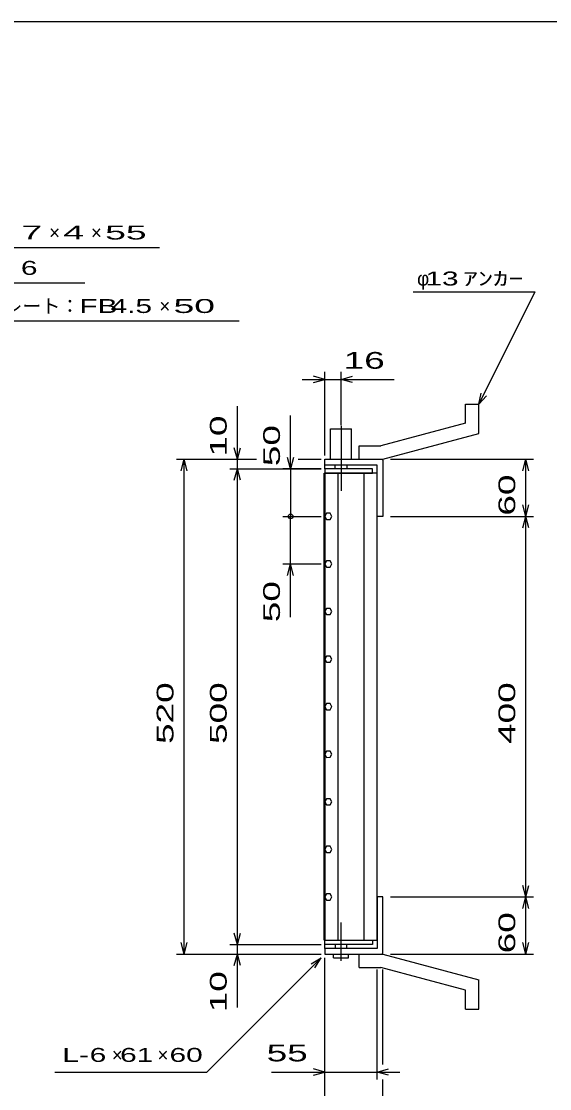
# Model space of a CAD drawing. Units: millimetres, scale not verified. Extents: x -1456 to 1385, y -1026 to 843.
# Drawn here: x -482 to 73, y -279 to 843 of the extents above; entities that cross this region are included whole.
import ezdxf
from ezdxf.enums import TextEntityAlignment as Align

# ---------------------------------------------------------------- set-up
doc = ezdxf.new("R2010")
doc.units = ezdxf.units.MM
doc.header["$LTSCALE"] = 8
doc.linetypes.add('LONG_DASHED_DOTTED', pattern=[15.25, 12, -1.5, 0.25, -1.5])
for name, color, linetype, lineweight in [('0_2', 150, 'Continuous', 25), ('16', 3, 'Continuous', 25), ('19', 6, 'Continuous', 25), ('22', 4, 'Continuous', 25)]:
    doc.layers.add(name, color=color, linetype=linetype, lineweight=lineweight)
doc.styles.add('ベクトル', font='')
doc.styles.get('ベクトル').set_extended_font_data('ベクトル')

msp = doc.modelspace()

# ---------------------------------------------------------------- linework, layer by layer
at = {"layer": '0_2'}
msp.add_line((-1383.2, 842.8), (1384.8, 842.8), dxfattribs=at)
at = {"layer": '16'}
for p, q in [((-113, 372.5), (-163, 372.5)), ((-163, 372.5), (-163, 368)), ((-113, 368), (-113, 372.5)), ((-163.7, -123), (-163.7, 368)), ((-163.7, 368), (-163, 368)), ((-163, 368), (-113, 368)), ((-163, 368), (-163, -123)), ((-108, 368), (-163, 368)), ((-149.5, 368), (-149.5, -123)), ((-121.5, -123), (-121.5, 368)), ((-108, -123), (-108, 368)), ((-161.146, 325.735), (-163, 322.475)), ((-157.396, 325.76), (-161.146, 325.735)), ((-155.5, 322.5), (-157.396, 325.76)), ((-163, 322.475), (-161.104, 319.24)), ((-161.104, 319.24), (-157.354, 319.265)), ((-157.354, 319.265), (-155.5, 322.525)), ((-161.146, 275.735), (-163, 272.475)), ((-163, 272.475), (-161.104, 269.24)), ((-157.396, 275.76), (-161.146, 275.735)), ((-161.104, 269.24), (-157.354, 269.265)), ((-155.5, 272.5), (-157.396, 275.76)), ((-157.354, 269.265), (-155.5, 272.525)), ((-161.146, 225.735), (-163, 222.475)), ((-157.396, 225.76), (-161.146, 225.735)), ((-155.5, 222.5), (-157.396, 225.76)), ((-163, 222.475), (-161.104, 219.24)), ((-161.104, 219.24), (-157.354, 219.265)), ((-157.354, 219.265), (-155.5, 222.525)), ((-161.146, 175.735), (-163, 172.475)), ((-163, 172.475), (-161.104, 169.24)), ((-157.396, 175.76), (-161.146, 175.735)), ((-161.104, 169.24), (-157.354, 169.265)), ((-155.5, 172.5), (-157.396, 175.76)), ((-157.354, 169.265), (-155.5, 172.525)), ((-161.146, 125.735), (-163, 122.475)), ((-157.396, 125.76), (-161.146, 125.735)), ((-155.5, 122.5), (-157.396, 125.76)), ((-163, 122.475), (-161.104, 119.24)), ((-161.104, 119.24), (-157.354, 119.265)), ((-157.354, 119.265), (-155.5, 122.525)), ((-161.146, 75.735), (-163, 72.475)), ((-163, 72.475), (-161.104, 69.24)), ((-157.396, 75.76), (-161.146, 75.735)), ((-161.104, 69.24), (-157.354, 69.265)), ((-155.5, 72.5), (-157.396, 75.76)), ((-157.354, 69.265), (-155.5, 72.525)), ((-161.146, 25.735), (-163, 22.475)), ((-163, 22.475), (-161.104, 19.24)), ((-157.396, 25.76), (-161.146, 25.735)), ((-155.5, 22.5), (-157.396, 25.76)), ((-157.354, 19.265), (-155.5, 22.525)), ((-161.104, 19.24), (-157.354, 19.265)), ((-161.146, -24.265), (-163, -27.525)), ((-163, -27.525), (-161.104, -30.76)), ((-157.396, -24.24), (-161.146, -24.265)), ((-161.104, -30.76), (-157.354, -30.735)), ((-155.5, -27.5), (-157.396, -24.24)), ((-157.354, -30.735), (-155.5, -27.475)), ((-161.146, -74.265), (-163, -77.525)), ((-163, -77.525), (-161.104, -80.76)), ((-157.396, -74.24), (-161.146, -74.265)), ((-155.5, -77.5), (-157.396, -74.24)), ((-157.354, -80.735), (-155.5, -77.475)), ((-161.104, -80.76), (-157.354, -80.735)), ((-163, -123), (-163.7, -123)), ((-163, -123), (-113, -123)), ((-163, -127.5), (-163, -123)), ((-163, -123), (-108, -123)), ((-113, -123), (-113, -127.5)), ((-113, -127.5), (-163, -127.5))]:
    msp.add_line(p, q, dxfattribs=at)
at = {"layer": '19'}
for p, q in [((-15, 440.5), (-1, 440.5)), ((-15, 420.5), (-15, 440.5)), ((-1, 409.5), (-1, 440.5)), ((-15, 420.5), (-104, 396.5)), ((-157, 382.5), (-157, 414.5)), ((-157, 414.5), (-135, 414.5)), ((-135, 382.5), (-135, 414.5)), ((-102, 382.5), (-1, 409.5)), ((-127, 396.5), (-104, 396.5)), ((-127, 382.5), (-127, 396.5)), ((-163, 372.5), (-163, 382.5)), ((-163, 376.5), (-163, 382.5)), ((-163, 382.5), (-103, 382.5)), ((-127, 382.5), (-102, 382.5)), ((-103, 382.5), (-102, 381.5)), ((-102, 381.5), (-102, 322.5)), ((-108, 376.5), (-163, 376.5)), ((-152, 372.5), (-152, 376.5)), ((-140, 376.5), (-140, 372.5)), ((-108, 322.5), (-108, 376.5)), ((-102, 322.5), (-108, 322.5)), ((-102, -77.5), (-108, -77.5)), ((-108, -77.5), (-108, -131.5)), ((-102, -136.5), (-102, -77.5)), ((-163, -131.5), (-163, -121.5)), ((-163, -131.5), (-163, -137.5)), ((-108, -131.5), (-163, -131.5)), ((-152, -127.5), (-152, -131.5)), ((-140, -131.5), (-140, -127.5)), ((-163, -137.5), (-103, -137.5)), ((-154, -141.5), (-154, -137.5)), ((-154, -141.5), (-138, -141.5)), ((-138, -141.5), (-138, -137.5)), ((-127, -137.5), (-102, -137.5)), ((-127, -151.5), (-127, -137.5)), ((-103, -137.5), (-102, -136.5)), ((-102, -137.5), (-1, -164.5)), ((-127, -151.5), (-104, -151.5)), ((-15, -175.5), (-104, -151.5)), ((-1, -195.5), (-1, -164.5)), ((-15, -195.5), (-15, -175.5)), ((-15, -195.5), (-1, -195.5))]:
    msp.add_line(p, q, dxfattribs=at)
at = {"layer": '19', "linetype": 'LONG_DASHED_DOTTED'}
for p, q in [((-146, 417.5), (-146, 349.5)), ((-146, -144.5), (-146, -104.5))]:
    msp.add_line(p, q, dxfattribs=at)
at = {"layer": '22'}
for p, q in [((-704.9, 605.25), (-336.9, 605.25)), ((-651.275, 568), (-415.275, 568)), ((-70, 558.5), (58, 558.5)), ((-1, 440.5), (58, 558.5)), ((-589, 528), (-253, 528)), ((-163, 386.5), (-163, 474.5)), ((-146, 418.496), (-146, 474.5)), ((-187, 466.5), (-163, 466.5)), ((-163, 466.5), (-175, 469.7)), ((-175, 463.3), (-163, 466.5)), ((-163, 466.5), (-146, 466.5)), ((-146, 466.5), (-134, 469.7)), ((-134, 463.3), (-146, 466.5)), ((-146, 466.5), (-90, 466.5)), ((-1, 440.5), (1.4, 452.18)), ((-1, 440.5), (7, 449.3)), ((-255, 382.5), (-255, 438.5)), ((-199, 372.5), (-199, 428.5)), ((-255, 382.5), (-258.2, 394.5)), ((-255, 382.5), (-251.8, 394.5)), ((-319, 382.5), (-235, 382.5)), ((-314.2, 370.5), (-311, 382.5)), ((-307.8, 370.5), (-311, 382.5)), ((-311, -137.5), (-311, 382.5)), ((-263, 382.5), (-235, 382.5)), ((-255, 372.5), (-255, 382.5)), ((-199, 372.5), (-202.2, 384.5)), ((-195.8, 384.5), (-199, 372.5)), ((-191, 382.5), (-167, 382.5)), ((-191, 382.5), (-167, 382.5)), ((-94, 382.5), (56.4, 382.5)), ((45.2, 370.5), (48.4, 382.5)), ((51.6, 370.5), (48.4, 382.5)), ((48.4, 322.5), (48.4, 382.5)), ((-263, 372.5), (-167, 372.5)), ((-258.2, 360.5), (-255, 372.5)), ((-251.8, 360.5), (-255, 372.5)), ((-255, -127.5), (-255, 372.5)), ((-167, 372.5), (-207, 372.5)), ((-199, 372.5), (-199, 322.5)), ((48.4, 322.5), (45.2, 334.5)), ((48.4, 322.5), (51.6, 334.5)), ((-207, 322.5), (-167, 322.5)), ((-199, 272.5), (-199, 322.5)), ((-94, 322.5), (56.4, 322.5)), ((45.2, 310.5), (48.4, 322.5)), ((51.6, 310.5), (48.4, 322.5)), ((48.4, -77.5), (48.4, 322.5)), ((-207, 272.5), (-167, 272.5)), ((-202.2, 260.5), (-199, 272.5)), ((-195.8, 260.5), (-199, 272.5)), ((-199, 216.5), (-199, 272.5)), ((48.4, -77.5), (45.2, -65.5)), ((48.4, -77.5), (51.6, -65.5)), ((-94, -77.5), (56.4, -77.5)), ((45.2, -89.5), (48.4, -77.5)), ((51.6, -89.5), (48.4, -77.5)), ((48.4, -137.5), (48.4, -77.5)), ((-255, -127.5), (-258.2, -115.5)), ((-255, -127.5), (-251.8, -115.5)), ((-311, -137.5), (-314.2, -125.5)), ((-311, -137.5), (-307.8, -125.5)), ((-263, -127.5), (-167, -127.5)), ((-255, -137.5), (-255, -127.5)), ((48.4, -137.5), (45.2, -125.5)), ((48.4, -137.5), (51.6, -125.5)), ((-319, -137.5), (-167, -137.5)), ((-287, -261.5), (-167, -141.5)), ((-263, -137.5), (-167, -137.5)), ((-258.2, -149.5), (-255, -137.5)), ((-251.8, -149.5), (-255, -137.5)), ((-255, -193.5), (-255, -137.5)), ((-177.4, -147.9), (-167, -141.5)), ((-173.4, -151.9), (-167, -141.5)), ((-163, -269.5), (-163, -141.5)), ((-163, -325.5), (-163, -141.5)), ((-94, -137.5), (56.4, -137.5)), ((-108, -269.5), (-108, -153.696)), ((-102, -253.5), (-102, -153.696)), ((-447, -261.5), (-287, -261.5)), ((-219, -261.5), (-163, -261.5)), ((-163, -261.5), (-175, -258.3)), ((-175, -264.7), (-163, -261.5)), ((-163, -261.5), (-108, -261.5)), ((-108, -261.5), (-96, -258.3)), ((-96, -264.7), (-108, -261.5)), ((-108, -261.5), (-84, -261.5)), ((-102, -325.5), (-102, -269.5))]:
    msp.add_line(p, q, dxfattribs=at)
msp.add_circle((-199, 322.5), 2.4, dxfattribs=at)

# ---------------------------------------------------------------- texts
at = {"layer": '22', "color": 2, "style": 'ベクトル'}
for s, height, width, p in [(' 7 ', 14.66, 2, (-492.9, 620.85)), (' 4 ', 14.66, 2, (-448.9, 620.85)), (' 55 ', 14.66, 2, (-404.9, 620.85)), (' 6', 14.66, 1.6, (-491.274, 583.684)), (' 13 ', 14.66, 1.6, (-66, 572.5)), ('ｱﾝｶｰ', 14.66, 1.6, (-18, 572.5)), ('FB', 14.66, 1.6, (-421, 543.6)), (' 4.5 ', 14.66, 1.6, (-397, 543.6)), (' 50 ', 14.66, 2, (-333, 543.6)), (' 16 ', 17.6, 1.65, (-154, 486.5)), (' 55 ', 17.6, 1.65, (-235, -241.5)), ('L-', 14.66, 1.6, (-439, -243.5)), (' 6 ', 14.66, 1.6, (-419, -243.5)), (' 61 ', 14.66, 1.6, (-387, -243.5)), (' 60 ', 14.66, 1.6, (-335, -243.5))]:
    msp.add_text(s, height=height, dxfattribs=dict(at, width=width)).set_placement(p, align=Align.MIDDLE_LEFT)
for s, p in [('×', (-452.9, 620.85)), ('×', (-408.9, 620.85)), ('φ', (-66, 572.5)), ('エンドプレート：', (-581, 543.6)), ('×', (-337, 543.6)), ('×', (-387, -243.5)), ('×', (-339, -243.5))]:
    msp.add_text(s, height=14.66, dxfattribs=at).set_placement(p, align=Align.MIDDLE_LEFT)
at = {"layer": '22', "color": 2, "style": 'ベクトル', "width": 1.65}
for s, p in [(' 10 ', (-275, 374.5)), (' 50 ', (-219, 364.5)), (' 60 ', (28.4, 312.5)), (' 50 ', (-219, 200.5)), (' 520 ', (-331, 72.5)), (' 500 ', (-275, 72.5)), (' 400 ', (28.4, 72.5)), (' 60 ', (28.4, -147.5)), (' 10 ', (-275, -209.5))]:
    msp.add_text(s, height=17.6, rotation=90, dxfattribs=at).set_placement(p, align=Align.MIDDLE_LEFT)

doc.saveas('drawing.dxf')
